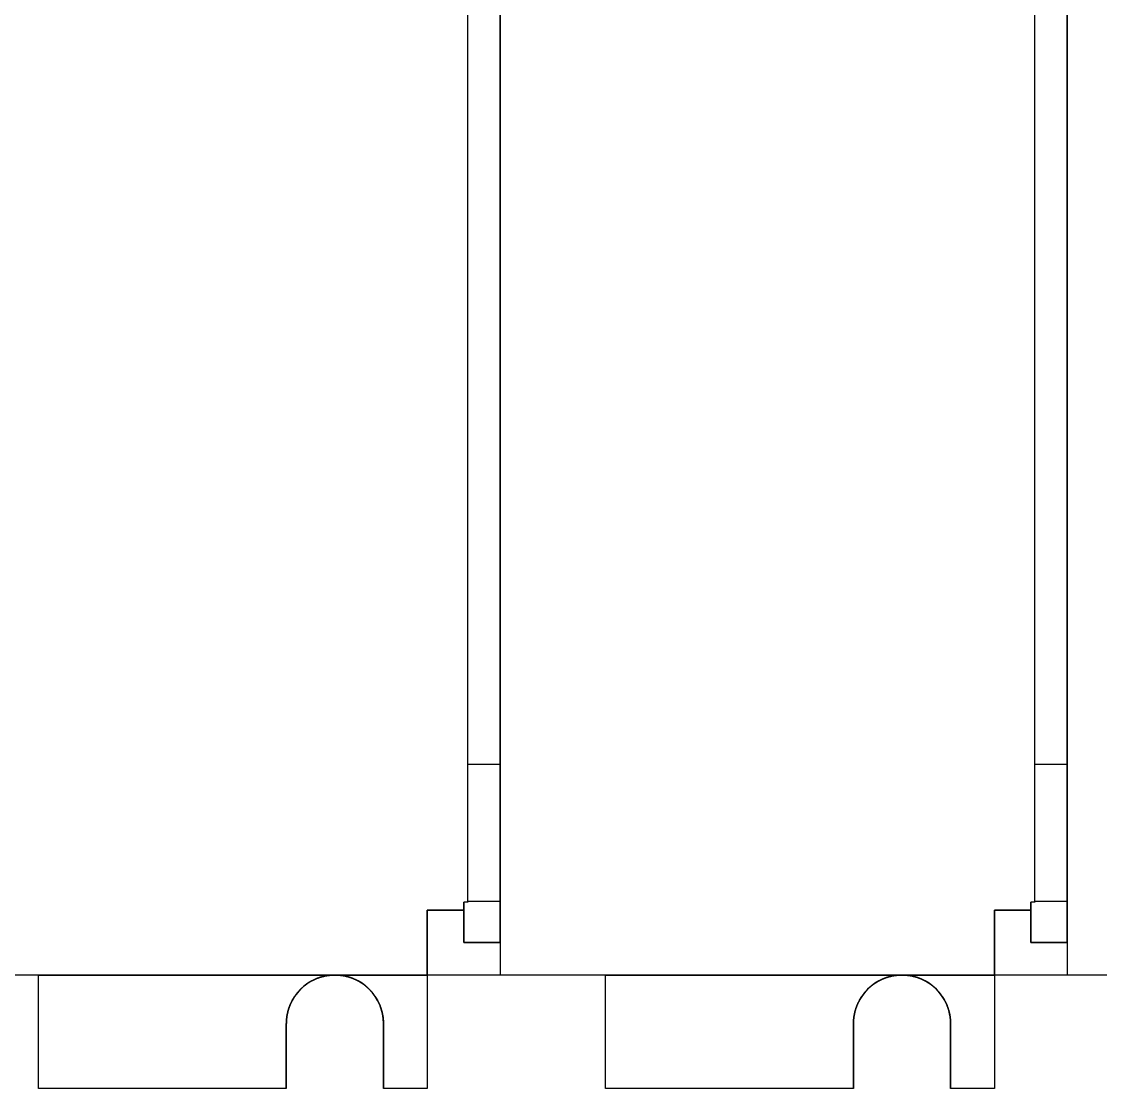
# Paper-space layout 'Sample Network Drawing - A1 Sheet' of a CAD drawing. Extents: x 49 to 806, y 22 to 564.
# Drawn here: x 592.03 to 598.68, y 123.68 to 130.26 of the extents above; entities that cross this region are included whole.
import ezdxf

# ---------------------------------------------------------------- set-up
doc = ezdxf.new("R2010")
doc.units = 0
doc.layers.add('N-EQPM-EXST', color=252, linetype='Continuous', lineweight=25)

psp = doc.layouts.new('Sample Network Drawing - A1 Sheet')

# ---------------------------------------------------------------- linework, layer by layer
at = {"layer": 'N-EQPM-EXST'}
for p, q in [((594.9797, 136.1752), (594.9797, 124.3752)), ((598.4797, 136.1752), (598.4797, 124.3752)), ((594.7797, 125.6752), (594.7797, 134.2752)), ((594.7797, 124.8251), (594.7797, 134.2752)), ((594.7797, 124.8251), (594.7797, 134.2752)), ((594.7797, 125.6752), (594.7797, 134.2752)), ((594.9797, 125.6752), (594.9797, 134.2752)), ((594.9797, 125.6752), (594.9797, 134.2752)), ((598.2797, 125.6752), (598.2797, 134.2752)), ((598.2797, 124.8251), (598.2797, 134.2752)), ((598.2797, 124.8251), (598.2797, 134.2752)), ((598.2797, 125.6752), (598.2797, 134.2752)), ((598.4797, 125.6752), (598.4797, 134.2752)), ((598.4797, 125.6752), (598.4797, 134.2752)), ((594.9797, 131.8752), (594.9797, 128.3752)), ((598.4797, 131.8752), (598.4797, 128.3752)), ((594.9797, 128.3752), (594.9797, 128.3752)), ((594.9797, 124.5751), (594.9797, 128.3752)), ((598.4797, 128.3752), (598.4797, 128.3752)), ((598.4797, 124.5751), (598.4797, 128.3752)), ((594.9797, 125.6752), (594.7797, 125.6752)), ((594.9797, 125.6752), (594.7797, 125.6752)), ((594.9797, 125.6752), (594.7797, 125.6752)), ((594.7797, 125.6752), (594.7797, 125.6752)), ((594.7797, 124.8301), (594.7797, 125.6752)), ((594.9797, 125.6752), (594.7797, 125.6752)), ((594.7797, 125.6752), (594.7797, 125.6752)), ((594.7797, 124.8301), (594.7797, 125.6752)), ((594.9797, 125.6752), (594.9797, 125.6752)), ((594.9797, 124.8301), (594.9797, 125.6752)), ((594.9797, 125.6752), (594.9797, 125.6752)), ((594.9797, 124.8301), (594.9797, 125.6752)), ((598.4797, 125.6752), (598.2797, 125.6752)), ((598.4797, 125.6752), (598.2797, 125.6752)), ((598.4797, 125.6752), (598.2797, 125.6752)), ((598.2797, 125.6752), (598.2797, 125.6752)), ((598.2797, 124.8301), (598.2797, 125.6752)), ((598.4797, 125.6752), (598.2797, 125.6752)), ((598.2797, 125.6752), (598.2797, 125.6752)), ((598.2797, 124.8301), (598.2797, 125.6752)), ((598.4797, 125.6752), (598.4797, 125.6752)), ((598.4797, 124.8301), (598.4797, 125.6752)), ((598.4797, 125.6752), (598.4797, 125.6752)), ((598.4797, 124.8301), (598.4797, 125.6752)), ((594.5297, 124.7752), (594.7547, 124.7752)), ((594.5297, 124.7752), (594.5297, 124.7752)), ((594.5297, 124.7752), (594.7547, 124.7752)), ((594.5297, 124.3752), (594.5297, 124.7752)), ((594.5297, 124.7752), (594.5297, 124.7752)), ((594.5297, 124.3752), (594.5297, 124.7752)), ((594.7547, 124.7751), (594.5297, 124.7751)), ((594.5297, 124.7751), (594.5297, 124.3752)), ((594.5297, 124.7751), (594.5297, 124.7751)), ((594.5297, 124.7751), (594.5297, 124.3752)), ((594.5297, 124.7751), (594.5297, 123.6752)), ((594.7547, 124.7751), (594.5297, 124.7751)), ((594.5297, 124.7751), (594.5297, 124.7751)), ((594.7547, 124.7751), (594.5297, 124.7751)), ((594.7797, 124.8251), (594.7547, 124.8251)), ((594.7547, 124.8251), (594.7547, 124.7751)), ((594.7797, 124.8251), (594.7547, 124.8251)), ((594.7547, 124.7751), (594.7547, 124.8251)), ((594.7547, 124.7751), (594.7547, 124.8251)), ((594.7547, 124.8251), (594.7547, 124.8251)), ((594.7547, 124.8251), (594.7547, 124.7751)), ((594.7797, 124.8251), (594.7547, 124.8251)), ((594.7547, 124.8251), (594.7547, 124.8251)), ((594.7797, 124.8251), (594.7547, 124.8251)), ((594.7547, 124.7752), (594.7547, 124.5752)), ((594.7547, 124.7752), (594.7547, 124.7752)), ((594.7547, 124.7752), (594.7547, 124.5752)), ((594.7547, 124.7752), (594.7547, 124.7752)), ((594.7547, 124.7751), (594.7547, 124.7751)), ((594.7547, 124.7751), (594.7547, 124.5751)), ((594.7547, 124.5751), (594.7547, 124.7751)), ((594.7547, 124.5751), (594.7547, 124.7751)), ((594.7547, 124.7751), (594.7547, 124.7751)), ((594.7547, 124.7751), (594.7547, 124.7751)), ((594.7547, 124.7751), (594.7547, 124.7751)), ((594.7797, 124.8301), (594.9797, 124.8301)), ((594.7797, 124.8301), (594.7797, 124.8251)), ((594.7797, 124.8301), (594.7797, 124.8301)), ((594.7797, 124.8301), (594.7797, 124.8301)), ((594.7797, 124.8301), (594.9797, 124.8301)), ((594.7797, 124.8301), (594.9797, 124.8301)), ((594.7797, 124.8301), (594.7797, 124.8251)), ((594.7797, 124.8301), (594.9797, 124.8301)), ((594.7797, 124.8251), (594.7797, 124.8251)), ((594.7797, 124.8251), (594.7797, 124.8251)), ((594.9797, 124.8301), (594.9797, 124.8301)), ((594.9797, 124.8301), (594.9797, 124.5751)), ((594.9797, 124.8301), (594.9797, 124.8301)), ((594.9797, 124.8301), (594.9797, 124.5751)), ((598.0297, 124.7752), (598.2547, 124.7752)), ((598.0297, 124.7752), (598.0297, 124.7752)), ((598.0297, 124.7752), (598.2547, 124.7752)), ((598.0297, 124.3752), (598.0297, 124.7752)), ((598.0297, 124.7752), (598.0297, 124.7752)), ((598.0297, 124.3752), (598.0297, 124.7752)), ((598.2547, 124.7751), (598.0297, 124.7751)), ((598.0297, 124.7751), (598.0297, 124.3752)), ((598.0297, 124.7751), (598.0297, 124.7751)), ((598.0297, 124.7751), (598.0297, 124.3752)), ((598.0297, 124.7751), (598.0297, 123.6752)), ((598.2547, 124.7751), (598.0297, 124.7751)), ((598.0297, 124.7751), (598.0297, 124.7751)), ((598.2547, 124.7751), (598.0297, 124.7751)), ((598.2797, 124.8251), (598.2547, 124.8251)), ((598.2547, 124.8251), (598.2547, 124.7751)), ((598.2797, 124.8251), (598.2547, 124.8251)), ((598.2547, 124.7751), (598.2547, 124.8251)), ((598.2547, 124.7751), (598.2547, 124.8251)), ((598.2547, 124.8251), (598.2547, 124.8251)), ((598.2547, 124.8251), (598.2547, 124.7751)), ((598.2797, 124.8251), (598.2547, 124.8251)), ((598.2547, 124.8251), (598.2547, 124.8251)), ((598.2797, 124.8251), (598.2547, 124.8251)), ((598.2547, 124.7752), (598.2547, 124.5752)), ((598.2547, 124.7752), (598.2547, 124.7752)), ((598.2547, 124.7752), (598.2547, 124.5752)), ((598.2547, 124.7752), (598.2547, 124.7752)), ((598.2547, 124.7751), (598.2547, 124.7751)), ((598.2547, 124.7751), (598.2547, 124.5751)), ((598.2547, 124.5751), (598.2547, 124.7751)), ((598.2547, 124.5751), (598.2547, 124.7751)), ((598.2547, 124.7751), (598.2547, 124.7751)), ((598.2547, 124.7751), (598.2547, 124.7751)), ((598.2547, 124.7751), (598.2547, 124.7751)), ((598.2797, 124.8301), (598.4797, 124.8301)), ((598.2797, 124.8301), (598.2797, 124.8251)), ((598.2797, 124.8301), (598.2797, 124.8301)), ((598.2797, 124.8301), (598.2797, 124.8301)), ((598.2797, 124.8301), (598.4797, 124.8301)), ((598.2797, 124.8301), (598.4797, 124.8301)), ((598.2797, 124.8301), (598.2797, 124.8251)), ((598.2797, 124.8301), (598.4797, 124.8301)), ((598.2797, 124.8251), (598.2797, 124.8251)), ((598.2797, 124.8251), (598.2797, 124.8251)), ((598.4797, 124.8301), (598.4797, 124.8301)), ((598.4797, 124.8301), (598.4797, 124.5751)), ((598.4797, 124.8301), (598.4797, 124.8301)), ((598.4797, 124.8301), (598.4797, 124.5751)), ((594.7547, 124.5752), (594.9797, 124.5752)), ((594.7547, 124.5752), (594.7547, 124.5752)), ((594.7547, 124.5752), (594.9797, 124.5752)), ((594.7547, 124.5752), (594.7547, 124.5752)), ((594.7547, 124.5751), (594.7547, 124.5751)), ((594.9797, 124.5751), (594.7547, 124.5751)), ((594.9797, 124.5751), (594.7547, 124.5751)), ((594.7547, 124.5751), (594.7547, 124.5751)), ((594.7547, 124.5751), (594.9797, 124.5751)), ((594.9797, 124.5752), (594.9797, 124.5752)), ((594.9797, 124.5751), (594.9797, 124.5751)), ((594.9797, 124.5751), (594.9797, 124.5751)), ((598.2547, 124.5752), (598.4797, 124.5752)), ((598.2547, 124.5752), (598.2547, 124.5752)), ((598.2547, 124.5752), (598.4797, 124.5752)), ((598.2547, 124.5752), (598.2547, 124.5752)), ((598.2547, 124.5751), (598.2547, 124.5751)), ((598.4797, 124.5751), (598.2547, 124.5751)), ((598.4797, 124.5751), (598.2547, 124.5751)), ((598.2547, 124.5751), (598.2547, 124.5751)), ((598.2547, 124.5751), (598.4797, 124.5751)), ((598.4797, 124.5752), (598.4797, 124.5752)), ((598.4797, 124.5751), (598.4797, 124.5751)), ((598.4797, 124.5751), (598.4797, 124.5751)), ((592.1297, 124.3752), (591.0297, 124.3752)), ((594.5297, 124.3752), (591.4797, 124.3752)), ((594.5297, 124.3752), (591.4797, 124.3752)), ((592.1297, 124.3752), (592.1297, 124.3752)), ((592.1297, 124.3752), (593.9597, 124.3752)), ((592.1297, 123.6752), (592.1297, 124.3752)), ((592.1297, 124.3752), (592.1297, 124.3752)), ((592.1297, 123.6752), (592.1297, 124.3752)), ((592.1297, 124.3752), (593.9597, 124.3752)), ((592.1297, 123.6752), (592.1297, 124.3752)), ((593.9597, 124.3752), (594.5297, 124.3752)), ((593.9597, 124.3752), (594.5297, 124.3752)), ((594.9797, 124.3752), (594.5297, 124.3752)), ((594.5297, 124.3752), (594.5297, 124.3752)), ((595.6297, 124.3752), (594.5297, 124.3752)), ((594.5297, 124.3752), (594.5297, 124.3752)), ((594.5297, 124.3752), (594.5297, 124.3752)), ((594.5297, 124.3752), (594.5297, 123.6752)), ((594.5297, 124.3752), (594.5297, 124.3752)), ((594.5297, 124.3752), (594.5297, 123.6752)), ((598.0297, 124.3752), (594.9797, 124.3752)), ((594.9797, 124.3752), (594.9797, 124.3752)), ((598.0297, 124.3752), (594.9797, 124.3752)), ((595.6297, 124.3752), (595.6297, 124.3752)), ((595.6297, 124.3752), (597.4597, 124.3752)), ((595.6297, 123.6752), (595.6297, 124.3752)), ((595.6297, 124.3752), (595.6297, 124.3752)), ((595.6297, 123.6752), (595.6297, 124.3752)), ((595.6297, 124.3752), (597.4597, 124.3752)), ((595.6297, 123.6752), (595.6297, 124.3752)), ((597.4597, 124.3752), (598.0297, 124.3752)), ((597.4597, 124.3752), (598.0297, 124.3752)), ((598.4797, 124.3752), (598.0297, 124.3752)), ((598.0297, 124.3752), (598.0297, 124.3752)), ((599.1297, 124.3752), (598.0297, 124.3752)), ((598.0297, 124.3752), (598.0297, 124.3752)), ((598.0297, 124.3752), (598.0297, 124.3752)), ((598.0297, 124.3752), (598.0297, 123.6752)), ((598.0297, 124.3752), (598.0297, 124.3752)), ((598.0297, 124.3752), (598.0297, 123.6752)), ((601.5297, 124.3752), (598.4797, 124.3752)), ((598.4797, 124.3752), (598.4797, 124.3752)), ((601.5297, 124.3752), (598.4797, 124.3752)), ((593.6597, 123.6752), (593.6597, 124.0752)), ((593.6597, 124.0752), (593.6597, 123.6752)), ((593.6597, 123.6752), (593.6597, 124.0752)), ((593.6597, 124.0752), (593.6597, 124.0752)), ((594.2597, 124.0752), (594.2597, 123.6752)), ((594.2597, 124.0752), (594.2597, 123.6752)), ((594.2597, 123.6752), (594.2597, 124.0752)), ((594.2597, 124.0752), (594.2597, 124.0752)), ((597.1597, 123.6752), (597.1597, 124.0752)), ((597.1597, 124.0752), (597.1597, 123.6752)), ((597.1597, 123.6752), (597.1597, 124.0752)), ((597.1597, 124.0752), (597.1597, 124.0752)), ((597.7597, 124.0752), (597.7597, 123.6752)), ((597.7597, 124.0752), (597.7597, 123.6752)), ((597.7597, 123.6752), (597.7597, 124.0752)), ((597.7597, 124.0752), (597.7597, 124.0752)), ((592.1297, 123.6752), (592.1297, 123.6752)), ((593.6597, 123.6752), (592.1297, 123.6752)), ((593.6597, 123.6752), (592.1297, 123.6752)), ((592.1297, 123.6752), (592.1297, 123.6752)), ((593.6597, 123.6752), (592.1297, 123.6752)), ((593.6597, 123.6752), (593.6597, 123.6752)), ((593.6597, 123.6752), (593.6597, 123.6752)), ((594.2597, 123.6752), (594.2597, 123.6752)), ((594.5297, 123.6752), (594.2597, 123.6752)), ((594.5297, 123.6752), (594.2597, 123.6752)), ((594.5297, 123.6752), (594.2597, 123.6752)), ((594.2597, 123.6752), (594.2597, 123.6752)), ((594.5297, 123.6752), (594.5297, 123.6752)), ((594.5297, 123.6752), (594.5297, 123.6752)), ((595.6297, 123.6752), (595.6297, 123.6752)), ((597.1597, 123.6752), (595.6297, 123.6752)), ((597.1597, 123.6752), (595.6297, 123.6752)), ((595.6297, 123.6752), (595.6297, 123.6752)), ((597.1597, 123.6752), (595.6297, 123.6752)), ((597.1597, 123.6752), (597.1597, 123.6752)), ((597.1597, 123.6752), (597.1597, 123.6752)), ((597.7597, 123.6752), (597.7597, 123.6752)), ((598.0297, 123.6752), (597.7597, 123.6752)), ((598.0297, 123.6752), (597.7597, 123.6752)), ((598.0297, 123.6752), (597.7597, 123.6752)), ((597.7597, 123.6752), (597.7597, 123.6752)), ((598.0297, 123.6752), (598.0297, 123.6752)), ((598.0297, 123.6752), (598.0297, 123.6752))]:
    psp.add_line(p, q, dxfattribs=at)
at = {"layer": 'N-EQPM-EXST', "flags": 128}
for points in [[(594.2594, 124.0752), (594.2594, 124.0776), (594.2594, 124.08), (594.2593, 124.0824), (594.2592, 124.0849), (594.2592, 124.0873), (594.259, 124.0897), (594.2589, 124.0921), (594.2588, 124.0945), (594.2586, 124.0969), (594.2584, 124.0993), (594.2582, 124.1017), (594.258, 124.1041), (594.2578, 124.1065), (594.2575, 124.1089), (594.2572, 124.1114), (594.2569, 124.1137), (594.2566, 124.1161), (594.2563, 124.1185), (594.2559, 124.1209), (594.2555, 124.1233), (594.2551, 124.1257), (594.2547, 124.1281), (594.2543, 124.1304), (594.2538, 124.1328), (594.2533, 124.1352), (594.2528, 124.1376), (594.2523, 124.1399), (594.2518, 124.1423), (594.2513, 124.1446), (594.2507, 124.147), (594.2501, 124.1493), (594.2495, 124.1517), (594.2489, 124.154), (594.2482, 124.1563), (594.2476, 124.1586), (594.2469, 124.161), (594.2462, 124.1633), (594.2455, 124.1656), (594.2447, 124.1679), (594.244, 124.1702), (594.2432, 124.1725), (594.2424, 124.1748), (594.2416, 124.177), (594.2408, 124.1793), (594.2399, 124.1816), (594.2391, 124.1838), (594.2382, 124.1861), (594.2373, 124.1883), (594.2364, 124.1906), (594.2354, 124.1928), (594.2345, 124.195), (594.2335, 124.1972), (594.2325, 124.1994), (594.2315, 124.2016), (594.2305, 124.2038), (594.2294, 124.206), (594.2284, 124.2081), (594.2273, 124.2103), (594.2262, 124.2125), (594.2251, 124.2146), (594.2239, 124.2167), (594.2228, 124.2189), (594.2216, 124.221), (594.2205, 124.2231), (594.2193, 124.2252), (594.218, 124.2273), (594.2168, 124.2293), (594.2156, 124.2314), (594.2143, 124.2335), (594.213, 124.2355), (594.2117, 124.2376), (594.2104, 124.2396), (594.2091, 124.2416), (594.2077, 124.2436), (594.2064, 124.2456), (594.205, 124.2476), (594.2036, 124.2495), (594.2022, 124.2515), (594.2008, 124.2535), (594.1993, 124.2554), (594.1978, 124.2573), (594.1964, 124.2592), (594.1949, 124.2611), (594.1934, 124.263), (594.1919, 124.2649), (594.1903, 124.2668), (594.1888, 124.2686), (594.1872, 124.2705), (594.1856, 124.2723), (594.184, 124.2741), (594.1824, 124.2759), (594.1808, 124.2777), (594.1792, 124.2795), (594.1775, 124.2812), (594.1759, 124.283), (594.1742, 124.2847), (594.1725, 124.2865), (594.1708, 124.2882), (594.1691, 124.2898), (594.1673, 124.2915), (594.1656, 124.2932), (594.1638, 124.2949), (594.162, 124.2965), (594.1602, 124.2981), (594.1584, 124.2997), (594.1566, 124.3013), (594.1548, 124.3029), (594.153, 124.3045), (594.1511, 124.306), (594.1493, 124.3076), (594.1474, 124.3091), (594.1455, 124.3106), (594.1436, 124.3121), (594.1417, 124.3135), (594.1398, 124.315), (594.1378, 124.3165), (594.1359, 124.3179), (594.1339, 124.3193), (594.1319, 124.3207), (594.13, 124.3221), (594.128, 124.3234), (594.126, 124.3248), (594.124, 124.3261), (594.1219, 124.3274), (594.1199, 124.3287), (594.1179, 124.33), (594.1158, 124.3313), (594.1137, 124.3325), (594.1117, 124.3338), (594.1096, 124.335), (594.1075, 124.3362), (594.1054, 124.3374), (594.1033, 124.3385), (594.1011, 124.3397), (594.099, 124.3408), (594.0969, 124.3419), (594.0947, 124.343), (594.0926, 124.3441), (594.0904, 124.3452), (594.0882, 124.3462), (594.086, 124.3472), (594.0838, 124.3482), (594.0816, 124.3492), (594.0794, 124.3502), (594.0772, 124.3512), (594.075, 124.3521), (594.0727, 124.353), (594.0705, 124.3539), (594.0683, 124.3548), (594.066, 124.3557), (594.0637, 124.3565), (594.0615, 124.3573), (594.0592, 124.3582), (594.0569, 124.359), (594.0546, 124.3597), (594.0523, 124.3605), (594.05, 124.3612), (594.0477, 124.3619), (594.0454, 124.3626), (594.0431, 124.3633), (594.0408, 124.364), (594.0385, 124.3646), (594.0361, 124.3652), (594.0338, 124.3659), (594.0315, 124.3664), (594.0291, 124.367), (594.0268, 124.3676), (594.0244, 124.3681), (594.022, 124.3686), (594.0197, 124.3691), (594.0173, 124.3696), (594.0149, 124.37), (594.0126, 124.3705), (594.0102, 124.3709), (594.0078, 124.3713), (594.0054, 124.3717), (594.003, 124.372), (594.0007, 124.3724), (593.9983, 124.3727), (593.9958, 124.373), (593.9935, 124.3732), (593.9911, 124.3735), (593.9886, 124.3738), (593.9863, 124.374), (593.9838, 124.3742), (593.9814, 124.3744), (593.979, 124.3746), (593.9766, 124.3747), (593.9742, 124.3748), (593.9718, 124.3749), (593.9694, 124.375), (593.967, 124.3751), (593.9646, 124.3751), (593.9622, 124.3752), (593.9597, 124.3752), (593.9573, 124.3752), (593.9549, 124.3751), (593.9525, 124.3751), (593.9501, 124.375), (593.9477, 124.3749), (593.9453, 124.3748), (593.9428, 124.3747), (593.9404, 124.3746), (593.938, 124.3744), (593.9356, 124.3742), (593.9332, 124.374), (593.9308, 124.3738), (593.9284, 124.3735), (593.926, 124.3732), (593.9236, 124.373), (593.9212, 124.3727), (593.9188, 124.3724), (593.9164, 124.372), (593.9141, 124.3717), (593.9117, 124.3713), (593.9093, 124.3709), (593.9069, 124.3705), (593.9045, 124.37), (593.9022, 124.3696), (593.8998, 124.3691), (593.8974, 124.3686), (593.8951, 124.3681), (593.8927, 124.3676), (593.8904, 124.367), (593.888, 124.3664), (593.8857, 124.3659), (593.8833, 124.3652), (593.881, 124.3646), (593.8787, 124.364), (593.8764, 124.3633), (593.8741, 124.3626), (593.8717, 124.3619), (593.8694, 124.3612), (593.8671, 124.3605), (593.8648, 124.3597), (593.8625, 124.359), (593.8603, 124.3582), (593.858, 124.3573), (593.8557, 124.3565), (593.8535, 124.3557), (593.8512, 124.3548), (593.849, 124.3539), (593.8467, 124.353), (593.8445, 124.3521), (593.8423, 124.3512), (593.8401, 124.3502), (593.8378, 124.3492), (593.8356, 124.3482), (593.8334, 124.3472), (593.8313, 124.3462), (593.8291, 124.3452), (593.8269, 124.3441), (593.8248, 124.343), (593.8226, 124.3419), (593.8205, 124.3408), (593.8183, 124.3397), (593.8162, 124.3385), (593.8141, 124.3374), (593.812, 124.3362), (593.8099, 124.335), (593.8078, 124.3338), (593.8057, 124.3325), (593.8037, 124.3313), (593.8016, 124.33), (593.7996, 124.3287), (593.7975, 124.3274), (593.7955, 124.3261), (593.7935, 124.3248), (593.7915, 124.3234), (593.7895, 124.3221), (593.7875, 124.3207), (593.7855, 124.3193), (593.7836, 124.3179), (593.7817, 124.3165), (593.7797, 124.315), (593.7778, 124.3135), (593.7759, 124.3121), (593.774, 124.3106), (593.7721, 124.3091), (593.7702, 124.3076), (593.7683, 124.306), (593.7665, 124.3045), (593.7647, 124.3029), (593.7628, 124.3013), (593.761, 124.2997), (593.7592, 124.2981), (593.7574, 124.2965), (593.7557, 124.2949), (593.7539, 124.2932), (593.7521, 124.2915), (593.7504, 124.2898), (593.7487, 124.2882), (593.747, 124.2865), (593.7453, 124.2847), (593.7436, 124.283), (593.742, 124.2812), (593.7403, 124.2795), (593.7386, 124.2777), (593.737, 124.2759), (593.7354, 124.2741), (593.7338, 124.2723), (593.7323, 124.2705), (593.7307, 124.2686), (593.7291, 124.2668), (593.7276, 124.2649), (593.7261, 124.263), (593.7246, 124.2611), (593.7231, 124.2592), (593.7216, 124.2573), (593.7202, 124.2554), (593.7187, 124.2535), (593.7173, 124.2515), (593.7159, 124.2495), (593.7145, 124.2476), (593.7131, 124.2456), (593.7117, 124.2436), (593.7104, 124.2416), (593.7091, 124.2396), (593.7078, 124.2376), (593.7065, 124.2355), (593.7052, 124.2335), (593.7039, 124.2314), (593.7026, 124.2293), (593.7014, 124.2273), (593.7002, 124.2252), (593.699, 124.2231), (593.6978, 124.221), (593.6967, 124.2189), (593.6955, 124.2167), (593.6944, 124.2146), (593.6933, 124.2125), (593.6922, 124.2103), (593.6911, 124.2081), (593.69, 124.206), (593.689, 124.2038), (593.688, 124.2016), (593.687, 124.1994), (593.686, 124.1972), (593.685, 124.195), (593.684, 124.1928), (593.6831, 124.1906), (593.6822, 124.1883), (593.6813, 124.1861), (593.6804, 124.1838), (593.6795, 124.1816), (593.6787, 124.1793), (593.6778, 124.177), (593.677, 124.1748), (593.6763, 124.1725), (593.6755, 124.1702), (593.6747, 124.1679), (593.674, 124.1656), (593.6733, 124.1633), (593.6726, 124.161), (593.6719, 124.1586), (593.6712, 124.1563), (593.6706, 124.154), (593.67, 124.1517), (593.6693, 124.1493), (593.6688, 124.147), (593.6682, 124.1446), (593.6676, 124.1423), (593.6671, 124.1399), (593.6666, 124.1376), (593.6661, 124.1352), (593.6656, 124.1328), (593.6652, 124.1304), (593.6648, 124.1281), (593.6643, 124.1257), (593.6639, 124.1233), (593.6636, 124.1209), (593.6632, 124.1185), (593.6629, 124.1161), (593.6625, 124.1137), (593.6623, 124.1114), (593.662, 124.1089), (593.6617, 124.1065), (593.6614, 124.1041), (593.6612, 124.1017), (593.661, 124.0993), (593.6608, 124.0969), (593.6607, 124.0945), (593.6605, 124.0921), (593.6604, 124.0897), (593.6603, 124.0873), (593.6602, 124.0849), (593.6601, 124.0824), (593.6601, 124.08), (593.6601, 124.0776), (593.6601, 124.0752), (593.6601, 124.0776), (593.6601, 124.08), (593.6601, 124.0824), (593.6602, 124.0849), (593.6603, 124.0873), (593.6604, 124.0897), (593.6605, 124.0921), (593.6607, 124.0945), (593.6608, 124.0969), (593.661, 124.0993), (593.6612, 124.1017), (593.6614, 124.1041), (593.6617, 124.1065), (593.662, 124.1089), (593.6623, 124.1114), (593.6625, 124.1137), (593.6629, 124.1161), (593.6632, 124.1185), (593.6636, 124.1209), (593.6639, 124.1233), (593.6643, 124.1257), (593.6648, 124.1281), (593.6652, 124.1304), (593.6656, 124.1328), (593.6661, 124.1352), (593.6666, 124.1376), (593.6671, 124.1399), (593.6676, 124.1423), (593.6682, 124.1446), (593.6688, 124.147), (593.6693, 124.1493), (593.67, 124.1517), (593.6706, 124.154), (593.6712, 124.1563), (593.6719, 124.1586), (593.6726, 124.161), (593.6733, 124.1633), (593.674, 124.1656), (593.6747, 124.1679), (593.6755, 124.1702), (593.6763, 124.1725), (593.677, 124.1748), (593.6778, 124.177), (593.6787, 124.1793), (593.6795, 124.1816), (593.6804, 124.1838), (593.6813, 124.1861), (593.6822, 124.1883), (593.6831, 124.1906), (593.684, 124.1928), (593.685, 124.195), (593.686, 124.1972), (593.687, 124.1994), (593.688, 124.2016), (593.689, 124.2038), (593.69, 124.206), (593.6911, 124.2081), (593.6922, 124.2103), (593.6933, 124.2125), (593.6944, 124.2146), (593.6955, 124.2167), (593.6967, 124.2189), (593.6978, 124.221), (593.699, 124.2231), (593.7002, 124.2252), (593.7014, 124.2273), (593.7026, 124.2293), (593.7039, 124.2314), (593.7052, 124.2335), (593.7065, 124.2355), (593.7078, 124.2376), (593.7091, 124.2396), (593.7104, 124.2416), (593.7117, 124.2436), (593.7131, 124.2456), (593.7145, 124.2476), (593.7159, 124.2495), (593.7173, 124.2515), (593.7187, 124.2535), (593.7202, 124.2554), (593.7216, 124.2573), (593.7231, 124.2592), (593.7246, 124.2611), (593.7261, 124.263), (593.7276, 124.2649), (593.7291, 124.2668), (593.7307, 124.2686), (593.7323, 124.2705), (593.7338, 124.2723), (593.7354, 124.2741), (593.737, 124.2759), (593.7386, 124.2777), (593.7403, 124.2795), (593.742, 124.2812), (593.7436, 124.283), (593.7453, 124.2847), (593.747, 124.2865), (593.7487, 124.2882), (593.7504, 124.2898), (593.7521, 124.2915), (593.7539, 124.2932), (593.7557, 124.2949), (593.7574, 124.2965), (593.7592, 124.2981), (593.761, 124.2997), (593.7628, 124.3013), (593.7647, 124.3029), (593.7665, 124.3045), (593.7683, 124.306), (593.7702, 124.3076), (593.7721, 124.3091), (593.774, 124.3106), (593.7759, 124.3121), (593.7778, 124.3135), (593.7797, 124.315), (593.7817, 124.3165), (593.7836, 124.3179), (593.7855, 124.3193), (593.7875, 124.3207), (593.7895, 124.3221), (593.7915, 124.3234), (593.7935, 124.3248), (593.7955, 124.3261), (593.7975, 124.3274), (593.7996, 124.3287), (593.8016, 124.33), (593.8037, 124.3313), (593.8057, 124.3325), (593.8078, 124.3338), (593.8099, 124.335), (593.812, 124.3362), (593.8141, 124.3374), (593.8162, 124.3385), (593.8183, 124.3397), (593.8205, 124.3408), (593.8226, 124.3419), (593.8248, 124.343), (593.8269, 124.3441), (593.8291, 124.3452), (593.8313, 124.3462), (593.8334, 124.3472), (593.8356, 124.3482), (593.8378, 124.3492), (593.8401, 124.3502), (593.8423, 124.3512), (593.8445, 124.3521), (593.8467, 124.353), (593.849, 124.3539), (593.8512, 124.3548), (593.8535, 124.3557), (593.8557, 124.3565), (593.858, 124.3573), (593.8603, 124.3582), (593.8625, 124.359), (593.8648, 124.3597), (593.8671, 124.3605), (593.8694, 124.3612), (593.8717, 124.3619), (593.8741, 124.3626), (593.8764, 124.3633), (593.8787, 124.364), (593.881, 124.3646), (593.8833, 124.3652), (593.8857, 124.3659), (593.888, 124.3664), (593.8904, 124.367), (593.8927, 124.3676), (593.8951, 124.3681), (593.8974, 124.3686), (593.8998, 124.3691), (593.9022, 124.3696), (593.9045, 124.37), (593.9069, 124.3705), (593.9093, 124.3709), (593.9117, 124.3713), (593.9141, 124.3717), (593.9164, 124.372), (593.9188, 124.3724), (593.9212, 124.3727), (593.9236, 124.373), (593.926, 124.3732), (593.9284, 124.3735), (593.9308, 124.3738), (593.9332, 124.374), (593.9356, 124.3742), (593.938, 124.3744), (593.9404, 124.3746), (593.9428, 124.3747), (593.9453, 124.3748), (593.9477, 124.3749), (593.9501, 124.375), (593.9525, 124.3751), (593.9549, 124.3751), (593.9573, 124.3752), (593.9597, 124.3752), (593.9622, 124.3752), (593.9646, 124.3751), (593.967, 124.3751), (593.9694, 124.375), (593.9718, 124.3749), (593.9742, 124.3748), (593.9766, 124.3747), (593.979, 124.3746), (593.9814, 124.3744), (593.9838, 124.3742), (593.9863, 124.374), (593.9886, 124.3738), (593.9911, 124.3735), (593.9935, 124.3732), (593.9958, 124.373), (593.9983, 124.3727), (594.0007, 124.3724), (594.003, 124.372), (594.0054, 124.3717), (594.0078, 124.3713), (594.0102, 124.3709), (594.0126, 124.3705), (594.0149, 124.37), (594.0173, 124.3696), (594.0197, 124.3691), (594.022, 124.3686), (594.0244, 124.3681), (594.0268, 124.3676), (594.0291, 124.367), (594.0315, 124.3664), (594.0338, 124.3659), (594.0361, 124.3652), (594.0385, 124.3646), (594.0408, 124.364), (594.0431, 124.3633), (594.0454, 124.3626), (594.0477, 124.3619), (594.05, 124.3612), (594.0523, 124.3605), (594.0546, 124.3597), (594.0569, 124.359), (594.0592, 124.3582), (594.0615, 124.3573), (594.0637, 124.3565), (594.066, 124.3557), (594.0683, 124.3548), (594.0705, 124.3539), (594.0727, 124.353), (594.075, 124.3521), (594.0772, 124.3512), (594.0794, 124.3502), (594.0816, 124.3492), (594.0838, 124.3482), (594.086, 124.3472), (594.0882, 124.3462), (594.0904, 124.3452), (594.0926, 124.3441), (594.0947, 124.343), (594.0969, 124.3419), (594.099, 124.3408), (594.1011, 124.3397), (594.1033, 124.3385), (594.1054, 124.3374), (594.1075, 124.3362), (594.1096, 124.335), (594.1117, 124.3338), (594.1137, 124.3325), (594.1158, 124.3313), (594.1179, 124.33), (594.1199, 124.3287), (594.1219, 124.3274), (594.124, 124.3261), (594.126, 124.3248), (594.128, 124.3234), (594.13, 124.3221), (594.1319, 124.3207), (594.1339, 124.3193), (594.1359, 124.3179), (594.1378, 124.3165), (594.1398, 124.315), (594.1417, 124.3135), (594.1436, 124.3121), (594.1455, 124.3106), (594.1474, 124.3091), (594.1493, 124.3076), (594.1511, 124.306), (594.153, 124.3045), (594.1548, 124.3029), (594.1566, 124.3013), (594.1584, 124.2997), (594.1602, 124.2981), (594.162, 124.2965), (594.1638, 124.2949), (594.1656, 124.2932), (594.1673, 124.2915), (594.1691, 124.2898), (594.1708, 124.2882), (594.1725, 124.2865), (594.1742, 124.2847), (594.1759, 124.283), (594.1775, 124.2812), (594.1792, 124.2795), (594.1808, 124.2777), (594.1824, 124.2759), (594.184, 124.2741), (594.1856, 124.2723), (594.1872, 124.2705), (594.1888, 124.2686), (594.1903, 124.2668), (594.1919, 124.2649), (594.1934, 124.263), (594.1949, 124.2611), (594.1964, 124.2592), (594.1978, 124.2573), (594.1993, 124.2554), (594.2008, 124.2535), (594.2022, 124.2515), (594.2036, 124.2495), (594.205, 124.2476), (594.2064, 124.2456), (594.2077, 124.2436), (594.2091, 124.2416), (594.2104, 124.2396), (594.2117, 124.2376), (594.213, 124.2355), (594.2143, 124.2335), (594.2156, 124.2314), (594.2168, 124.2293), (594.218, 124.2273), (594.2193, 124.2252), (594.2205, 124.2231), (594.2216, 124.221), (594.2228, 124.2189), (594.2239, 124.2167), (594.2251, 124.2146), (594.2262, 124.2125), (594.2273, 124.2103), (594.2284, 124.2081), (594.2294, 124.206), (594.2305, 124.2038), (594.2315, 124.2016), (594.2325, 124.1994), (594.2335, 124.1972), (594.2345, 124.195), (594.2354, 124.1928), (594.2364, 124.1906), (594.2373, 124.1883), (594.2382, 124.1861), (594.2391, 124.1838), (594.2399, 124.1816), (594.2408, 124.1793), (594.2416, 124.177), (594.2424, 124.1748), (594.2432, 124.1725), (594.244, 124.1702), (594.2447, 124.1679), (594.2455, 124.1656), (594.2462, 124.1633), (594.2469, 124.161), (594.2476, 124.1586), (594.2482, 124.1563), (594.2489, 124.154), (594.2495, 124.1517), (594.2501, 124.1493), (594.2507, 124.147), (594.2513, 124.1446), (594.2518, 124.1423), (594.2523, 124.1399), (594.2528, 124.1376), (594.2533, 124.1352), (594.2538, 124.1328), (594.2543, 124.1304), (594.2547, 124.1281), (594.2551, 124.1257), (594.2555, 124.1233), (594.2559, 124.1209), (594.2563, 124.1185), (594.2566, 124.1161), (594.2569, 124.1137), (594.2572, 124.1114), (594.2575, 124.1089), (594.2578, 124.1065), (594.258, 124.1041), (594.2582, 124.1017), (594.2584, 124.0993), (594.2586, 124.0969), (594.2588, 124.0945), (594.2589, 124.0921), (594.259, 124.0897), (594.2592, 124.0873), (594.2592, 124.0849), (594.2593, 124.0824), (594.2594, 124.08), (594.2594, 124.0776)], [(597.7594, 124.0752), (597.7594, 124.0776), (597.7594, 124.08), (597.7593, 124.0824), (597.7592, 124.0849), (597.7592, 124.0873), (597.759, 124.0897), (597.7589, 124.0921), (597.7588, 124.0945), (597.7586, 124.0969), (597.7584, 124.0993), (597.7582, 124.1017), (597.758, 124.1041), (597.7578, 124.1065), (597.7575, 124.1089), (597.7572, 124.1114), (597.7569, 124.1137), (597.7566, 124.1161), (597.7563, 124.1185), (597.7559, 124.1209), (597.7555, 124.1233), (597.7551, 124.1257), (597.7547, 124.1281), (597.7543, 124.1304), (597.7538, 124.1328), (597.7533, 124.1352), (597.7528, 124.1376), (597.7523, 124.1399), (597.7518, 124.1423), (597.7513, 124.1446), (597.7507, 124.147), (597.7501, 124.1493), (597.7495, 124.1517), (597.7489, 124.154), (597.7482, 124.1563), (597.7476, 124.1586), (597.7469, 124.161), (597.7462, 124.1633), (597.7455, 124.1656), (597.7447, 124.1679), (597.744, 124.1702), (597.7432, 124.1725), (597.7424, 124.1748), (597.7416, 124.177), (597.7408, 124.1793), (597.7399, 124.1816), (597.7391, 124.1838), (597.7382, 124.1861), (597.7373, 124.1883), (597.7364, 124.1906), (597.7354, 124.1928), (597.7345, 124.195), (597.7335, 124.1972), (597.7325, 124.1994), (597.7315, 124.2016), (597.7305, 124.2038), (597.7294, 124.206), (597.7284, 124.2081), (597.7273, 124.2103), (597.7262, 124.2125), (597.7251, 124.2146), (597.7239, 124.2167), (597.7228, 124.2189), (597.7216, 124.221), (597.7205, 124.2231), (597.7193, 124.2252), (597.718, 124.2273), (597.7168, 124.2293), (597.7156, 124.2314), (597.7143, 124.2335), (597.713, 124.2355), (597.7117, 124.2376), (597.7104, 124.2396), (597.7091, 124.2416), (597.7077, 124.2436), (597.7064, 124.2456), (597.705, 124.2476), (597.7036, 124.2495), (597.7022, 124.2515), (597.7008, 124.2535), (597.6993, 124.2554), (597.6978, 124.2573), (597.6964, 124.2592), (597.6949, 124.2611), (597.6934, 124.263), (597.6919, 124.2649), (597.6903, 124.2668), (597.6888, 124.2686), (597.6872, 124.2705), (597.6856, 124.2723), (597.684, 124.2741), (597.6824, 124.2759), (597.6808, 124.2777), (597.6792, 124.2795), (597.6775, 124.2812), (597.6759, 124.283), (597.6742, 124.2847), (597.6725, 124.2865), (597.6708, 124.2882), (597.6691, 124.2898), (597.6673, 124.2915), (597.6656, 124.2932), (597.6638, 124.2949), (597.662, 124.2965), (597.6602, 124.2981), (597.6584, 124.2997), (597.6566, 124.3013), (597.6548, 124.3029), (597.653, 124.3045), (597.6511, 124.306), (597.6493, 124.3076), (597.6474, 124.3091), (597.6455, 124.3106), (597.6436, 124.3121), (597.6417, 124.3135), (597.6398, 124.315), (597.6378, 124.3165), (597.6359, 124.3179), (597.6339, 124.3193), (597.6319, 124.3207), (597.63, 124.3221), (597.628, 124.3234), (597.626, 124.3248), (597.624, 124.3261), (597.6219, 124.3274), (597.6199, 124.3287), (597.6179, 124.33), (597.6158, 124.3313), (597.6137, 124.3325), (597.6117, 124.3338), (597.6096, 124.335), (597.6075, 124.3362), (597.6054, 124.3374), (597.6033, 124.3385), (597.6011, 124.3397), (597.599, 124.3408), (597.5969, 124.3419), (597.5947, 124.343), (597.5926, 124.3441), (597.5904, 124.3452), (597.5882, 124.3462), (597.586, 124.3472), (597.5838, 124.3482), (597.5816, 124.3492), (597.5794, 124.3502), (597.5772, 124.3512), (597.575, 124.3521), (597.5727, 124.353), (597.5705, 124.3539), (597.5683, 124.3548), (597.566, 124.3557), (597.5637, 124.3565), (597.5615, 124.3573), (597.5592, 124.3582), (597.5569, 124.359), (597.5546, 124.3597), (597.5523, 124.3605), (597.55, 124.3612), (597.5477, 124.3619), (597.5454, 124.3626), (597.5431, 124.3633), (597.5408, 124.364), (597.5385, 124.3646), (597.5361, 124.3652), (597.5338, 124.3659), (597.5315, 124.3664), (597.5291, 124.367), (597.5268, 124.3676), (597.5244, 124.3681), (597.522, 124.3686), (597.5197, 124.3691), (597.5173, 124.3696), (597.5149, 124.37), (597.5126, 124.3705), (597.5102, 124.3709), (597.5078, 124.3713), (597.5054, 124.3717), (597.503, 124.372), (597.5007, 124.3724), (597.4983, 124.3727), (597.4958, 124.373), (597.4935, 124.3732), (597.4911, 124.3735), (597.4886, 124.3738), (597.4863, 124.374), (597.4838, 124.3742), (597.4814, 124.3744), (597.479, 124.3746), (597.4766, 124.3747), (597.4742, 124.3748), (597.4718, 124.3749), (597.4694, 124.375), (597.467, 124.3751), (597.4646, 124.3751), (597.4622, 124.3752), (597.4597, 124.3752), (597.4573, 124.3752), (597.4549, 124.3751), (597.4525, 124.3751), (597.4501, 124.375), (597.4477, 124.3749), (597.4453, 124.3748), (597.4428, 124.3747), (597.4404, 124.3746), (597.438, 124.3744), (597.4356, 124.3742), (597.4332, 124.374), (597.4308, 124.3738), (597.4284, 124.3735), (597.426, 124.3732), (597.4236, 124.373), (597.4212, 124.3727), (597.4188, 124.3724), (597.4164, 124.372), (597.4141, 124.3717), (597.4117, 124.3713), (597.4093, 124.3709), (597.4069, 124.3705), (597.4045, 124.37), (597.4022, 124.3696), (597.3998, 124.3691), (597.3974, 124.3686), (597.3951, 124.3681), (597.3927, 124.3676), (597.3904, 124.367), (597.388, 124.3664), (597.3857, 124.3659), (597.3833, 124.3652), (597.381, 124.3646), (597.3787, 124.364), (597.3764, 124.3633), (597.3741, 124.3626), (597.3717, 124.3619), (597.3694, 124.3612), (597.3671, 124.3605), (597.3648, 124.3597), (597.3625, 124.359), (597.3603, 124.3582), (597.358, 124.3573), (597.3557, 124.3565), (597.3535, 124.3557), (597.3512, 124.3548), (597.349, 124.3539), (597.3467, 124.353), (597.3445, 124.3521), (597.3423, 124.3512), (597.3401, 124.3502), (597.3378, 124.3492), (597.3356, 124.3482), (597.3334, 124.3472), (597.3313, 124.3462), (597.3291, 124.3452), (597.3269, 124.3441), (597.3248, 124.343), (597.3226, 124.3419), (597.3205, 124.3408), (597.3183, 124.3397), (597.3162, 124.3385), (597.3141, 124.3374), (597.312, 124.3362), (597.3099, 124.335), (597.3078, 124.3338), (597.3057, 124.3325), (597.3037, 124.3313), (597.3016, 124.33), (597.2996, 124.3287), (597.2975, 124.3274), (597.2955, 124.3261), (597.2935, 124.3248), (597.2915, 124.3234), (597.2895, 124.3221), (597.2875, 124.3207), (597.2855, 124.3193), (597.2836, 124.3179), (597.2817, 124.3165), (597.2797, 124.315), (597.2778, 124.3135), (597.2759, 124.3121), (597.274, 124.3106), (597.2721, 124.3091), (597.2702, 124.3076), (597.2683, 124.306), (597.2665, 124.3045), (597.2647, 124.3029), (597.2628, 124.3013), (597.261, 124.2997), (597.2592, 124.2981), (597.2574, 124.2965), (597.2557, 124.2949), (597.2539, 124.2932), (597.2521, 124.2915), (597.2504, 124.2898), (597.2487, 124.2882), (597.247, 124.2865), (597.2453, 124.2847), (597.2436, 124.283), (597.242, 124.2812), (597.2403, 124.2795), (597.2386, 124.2777), (597.237, 124.2759), (597.2354, 124.2741), (597.2338, 124.2723), (597.2323, 124.2705), (597.2307, 124.2686), (597.2291, 124.2668), (597.2276, 124.2649), (597.2261, 124.263), (597.2246, 124.2611), (597.2231, 124.2592), (597.2216, 124.2573), (597.2202, 124.2554), (597.2187, 124.2535), (597.2173, 124.2515), (597.2159, 124.2495), (597.2145, 124.2476), (597.2131, 124.2456), (597.2117, 124.2436), (597.2104, 124.2416), (597.2091, 124.2396), (597.2078, 124.2376), (597.2065, 124.2355), (597.2052, 124.2335), (597.2039, 124.2314), (597.2026, 124.2293), (597.2014, 124.2273), (597.2002, 124.2252), (597.199, 124.2231), (597.1978, 124.221), (597.1967, 124.2189), (597.1955, 124.2167), (597.1944, 124.2146), (597.1933, 124.2125), (597.1922, 124.2103), (597.1911, 124.2081), (597.19, 124.206), (597.189, 124.2038), (597.188, 124.2016), (597.187, 124.1994), (597.186, 124.1972), (597.185, 124.195), (597.184, 124.1928), (597.1831, 124.1906), (597.1822, 124.1883), (597.1813, 124.1861), (597.1804, 124.1838), (597.1795, 124.1816), (597.1787, 124.1793), (597.1778, 124.177), (597.177, 124.1748), (597.1763, 124.1725), (597.1755, 124.1702), (597.1747, 124.1679), (597.174, 124.1656), (597.1733, 124.1633), (597.1726, 124.161), (597.1719, 124.1586), (597.1712, 124.1563), (597.1706, 124.154), (597.17, 124.1517), (597.1693, 124.1493), (597.1688, 124.147), (597.1682, 124.1446), (597.1676, 124.1423), (597.1671, 124.1399), (597.1666, 124.1376), (597.1661, 124.1352), (597.1656, 124.1328), (597.1652, 124.1304), (597.1648, 124.1281), (597.1643, 124.1257), (597.1639, 124.1233), (597.1636, 124.1209), (597.1632, 124.1185), (597.1629, 124.1161), (597.1625, 124.1137), (597.1623, 124.1114), (597.162, 124.1089), (597.1617, 124.1065), (597.1614, 124.1041), (597.1612, 124.1017), (597.161, 124.0993), (597.1608, 124.0969), (597.1607, 124.0945), (597.1605, 124.0921), (597.1604, 124.0897), (597.1603, 124.0873), (597.1602, 124.0849), (597.1601, 124.0824), (597.1601, 124.08), (597.1601, 124.0776), (597.1601, 124.0752), (597.1601, 124.0776), (597.1601, 124.08), (597.1601, 124.0824), (597.1602, 124.0849), (597.1603, 124.0873), (597.1604, 124.0897), (597.1605, 124.0921), (597.1607, 124.0945), (597.1608, 124.0969), (597.161, 124.0993), (597.1612, 124.1017), (597.1614, 124.1041), (597.1617, 124.1065), (597.162, 124.1089), (597.1623, 124.1114), (597.1625, 124.1137), (597.1629, 124.1161), (597.1632, 124.1185), (597.1636, 124.1209), (597.1639, 124.1233), (597.1643, 124.1257), (597.1648, 124.1281), (597.1652, 124.1304), (597.1656, 124.1328), (597.1661, 124.1352), (597.1666, 124.1376), (597.1671, 124.1399), (597.1676, 124.1423), (597.1682, 124.1446), (597.1688, 124.147), (597.1693, 124.1493), (597.17, 124.1517), (597.1706, 124.154), (597.1712, 124.1563), (597.1719, 124.1586), (597.1726, 124.161), (597.1733, 124.1633), (597.174, 124.1656), (597.1747, 124.1679), (597.1755, 124.1702), (597.1763, 124.1725), (597.177, 124.1748), (597.1778, 124.177), (597.1787, 124.1793), (597.1795, 124.1816), (597.1804, 124.1838), (597.1813, 124.1861), (597.1822, 124.1883), (597.1831, 124.1906), (597.184, 124.1928), (597.185, 124.195), (597.186, 124.1972), (597.187, 124.1994), (597.188, 124.2016), (597.189, 124.2038), (597.19, 124.206), (597.1911, 124.2081), (597.1922, 124.2103), (597.1933, 124.2125), (597.1944, 124.2146), (597.1955, 124.2167), (597.1967, 124.2189), (597.1978, 124.221), (597.199, 124.2231), (597.2002, 124.2252), (597.2014, 124.2273), (597.2026, 124.2293), (597.2039, 124.2314), (597.2052, 124.2335), (597.2065, 124.2355), (597.2078, 124.2376), (597.2091, 124.2396), (597.2104, 124.2416), (597.2117, 124.2436), (597.2131, 124.2456), (597.2145, 124.2476), (597.2159, 124.2495), (597.2173, 124.2515), (597.2187, 124.2535), (597.2202, 124.2554), (597.2216, 124.2573), (597.2231, 124.2592), (597.2246, 124.2611), (597.2261, 124.263), (597.2276, 124.2649), (597.2291, 124.2668), (597.2307, 124.2686), (597.2323, 124.2705), (597.2338, 124.2723), (597.2354, 124.2741), (597.237, 124.2759), (597.2386, 124.2777), (597.2403, 124.2795), (597.242, 124.2812), (597.2436, 124.283), (597.2453, 124.2847), (597.247, 124.2865), (597.2487, 124.2882), (597.2504, 124.2898), (597.2521, 124.2915), (597.2539, 124.2932), (597.2557, 124.2949), (597.2574, 124.2965), (597.2592, 124.2981), (597.261, 124.2997), (597.2628, 124.3013), (597.2647, 124.3029), (597.2665, 124.3045), (597.2683, 124.306), (597.2702, 124.3076), (597.2721, 124.3091), (597.274, 124.3106), (597.2759, 124.3121), (597.2778, 124.3135), (597.2797, 124.315), (597.2817, 124.3165), (597.2836, 124.3179), (597.2855, 124.3193), (597.2875, 124.3207), (597.2895, 124.3221), (597.2915, 124.3234), (597.2935, 124.3248), (597.2955, 124.3261), (597.2975, 124.3274), (597.2996, 124.3287), (597.3016, 124.33), (597.3037, 124.3313), (597.3057, 124.3325), (597.3078, 124.3338), (597.3099, 124.335), (597.312, 124.3362), (597.3141, 124.3374), (597.3162, 124.3385), (597.3183, 124.3397), (597.3205, 124.3408), (597.3226, 124.3419), (597.3248, 124.343), (597.3269, 124.3441), (597.3291, 124.3452), (597.3313, 124.3462), (597.3334, 124.3472), (597.3356, 124.3482), (597.3378, 124.3492), (597.3401, 124.3502), (597.3423, 124.3512), (597.3445, 124.3521), (597.3467, 124.353), (597.349, 124.3539), (597.3512, 124.3548), (597.3535, 124.3557), (597.3557, 124.3565), (597.358, 124.3573), (597.3603, 124.3582), (597.3625, 124.359), (597.3648, 124.3597), (597.3671, 124.3605), (597.3694, 124.3612), (597.3717, 124.3619), (597.3741, 124.3626), (597.3764, 124.3633), (597.3787, 124.364), (597.381, 124.3646), (597.3833, 124.3652), (597.3857, 124.3659), (597.388, 124.3664), (597.3904, 124.367), (597.3927, 124.3676), (597.3951, 124.3681), (597.3974, 124.3686), (597.3998, 124.3691), (597.4022, 124.3696), (597.4045, 124.37), (597.4069, 124.3705), (597.4093, 124.3709), (597.4117, 124.3713), (597.4141, 124.3717), (597.4164, 124.372), (597.4188, 124.3724), (597.4212, 124.3727), (597.4236, 124.373), (597.426, 124.3732), (597.4284, 124.3735), (597.4308, 124.3738), (597.4332, 124.374), (597.4356, 124.3742), (597.438, 124.3744), (597.4404, 124.3746), (597.4428, 124.3747), (597.4453, 124.3748), (597.4477, 124.3749), (597.4501, 124.375), (597.4525, 124.3751), (597.4549, 124.3751), (597.4573, 124.3752), (597.4597, 124.3752), (597.4622, 124.3752), (597.4646, 124.3751), (597.467, 124.3751), (597.4694, 124.375), (597.4718, 124.3749), (597.4742, 124.3748), (597.4766, 124.3747), (597.479, 124.3746), (597.4814, 124.3744), (597.4838, 124.3742), (597.4863, 124.374), (597.4886, 124.3738), (597.4911, 124.3735), (597.4935, 124.3732), (597.4958, 124.373), (597.4983, 124.3727), (597.5007, 124.3724), (597.503, 124.372), (597.5054, 124.3717), (597.5078, 124.3713), (597.5102, 124.3709), (597.5126, 124.3705), (597.5149, 124.37), (597.5173, 124.3696), (597.5197, 124.3691), (597.522, 124.3686), (597.5244, 124.3681), (597.5268, 124.3676), (597.5291, 124.367), (597.5315, 124.3664), (597.5338, 124.3659), (597.5361, 124.3652), (597.5385, 124.3646), (597.5408, 124.364), (597.5431, 124.3633), (597.5454, 124.3626), (597.5477, 124.3619), (597.55, 124.3612), (597.5523, 124.3605), (597.5546, 124.3597), (597.5569, 124.359), (597.5592, 124.3582), (597.5615, 124.3573), (597.5637, 124.3565), (597.566, 124.3557), (597.5683, 124.3548), (597.5705, 124.3539), (597.5727, 124.353), (597.575, 124.3521), (597.5772, 124.3512), (597.5794, 124.3502), (597.5816, 124.3492), (597.5838, 124.3482), (597.586, 124.3472), (597.5882, 124.3462), (597.5904, 124.3452), (597.5926, 124.3441), (597.5947, 124.343), (597.5969, 124.3419), (597.599, 124.3408), (597.6011, 124.3397), (597.6033, 124.3385), (597.6054, 124.3374), (597.6075, 124.3362), (597.6096, 124.335), (597.6117, 124.3338), (597.6137, 124.3325), (597.6158, 124.3313), (597.6179, 124.33), (597.6199, 124.3287), (597.6219, 124.3274), (597.624, 124.3261), (597.626, 124.3248), (597.628, 124.3234), (597.63, 124.3221), (597.6319, 124.3207), (597.6339, 124.3193), (597.6359, 124.3179), (597.6378, 124.3165), (597.6398, 124.315), (597.6417, 124.3135), (597.6436, 124.3121), (597.6455, 124.3106), (597.6474, 124.3091), (597.6493, 124.3076), (597.6511, 124.306), (597.653, 124.3045), (597.6548, 124.3029), (597.6566, 124.3013), (597.6584, 124.2997), (597.6602, 124.2981), (597.662, 124.2965), (597.6638, 124.2949), (597.6656, 124.2932), (597.6673, 124.2915), (597.6691, 124.2898), (597.6708, 124.2882), (597.6725, 124.2865), (597.6742, 124.2847), (597.6759, 124.283), (597.6775, 124.2812), (597.6792, 124.2795), (597.6808, 124.2777), (597.6824, 124.2759), (597.684, 124.2741), (597.6856, 124.2723), (597.6872, 124.2705), (597.6888, 124.2686), (597.6903, 124.2668), (597.6919, 124.2649), (597.6934, 124.263), (597.6949, 124.2611), (597.6964, 124.2592), (597.6978, 124.2573), (597.6993, 124.2554), (597.7008, 124.2535), (597.7022, 124.2515), (597.7036, 124.2495), (597.705, 124.2476), (597.7064, 124.2456), (597.7077, 124.2436), (597.7091, 124.2416), (597.7104, 124.2396), (597.7117, 124.2376), (597.713, 124.2355), (597.7143, 124.2335), (597.7156, 124.2314), (597.7168, 124.2293), (597.718, 124.2273), (597.7193, 124.2252), (597.7205, 124.2231), (597.7216, 124.221), (597.7228, 124.2189), (597.7239, 124.2167), (597.7251, 124.2146), (597.7262, 124.2125), (597.7273, 124.2103), (597.7284, 124.2081), (597.7294, 124.206), (597.7305, 124.2038), (597.7315, 124.2016), (597.7325, 124.1994), (597.7335, 124.1972), (597.7345, 124.195), (597.7354, 124.1928), (597.7364, 124.1906), (597.7373, 124.1883), (597.7382, 124.1861), (597.7391, 124.1838), (597.7399, 124.1816), (597.7408, 124.1793), (597.7416, 124.177), (597.7424, 124.1748), (597.7432, 124.1725), (597.744, 124.1702), (597.7447, 124.1679), (597.7455, 124.1656), (597.7462, 124.1633), (597.7469, 124.161), (597.7476, 124.1586), (597.7482, 124.1563), (597.7489, 124.154), (597.7495, 124.1517), (597.7501, 124.1493), (597.7507, 124.147), (597.7513, 124.1446), (597.7518, 124.1423), (597.7523, 124.1399), (597.7528, 124.1376), (597.7533, 124.1352), (597.7538, 124.1328), (597.7543, 124.1304), (597.7547, 124.1281), (597.7551, 124.1257), (597.7555, 124.1233), (597.7559, 124.1209), (597.7563, 124.1185), (597.7566, 124.1161), (597.7569, 124.1137), (597.7572, 124.1114), (597.7575, 124.1089), (597.7578, 124.1065), (597.758, 124.1041), (597.7582, 124.1017), (597.7584, 124.0993), (597.7586, 124.0969), (597.7588, 124.0945), (597.7589, 124.0921), (597.759, 124.0897), (597.7592, 124.0873), (597.7592, 124.0849), (597.7593, 124.0824), (597.7594, 124.08), (597.7594, 124.0776)]]:
    psp.add_lwpolyline(points, close=True, dxfattribs=at)
at = {"layer": 'N-EQPM-EXST'}
for centre, start, end in [((593.9597, 124.0752), 90, 180), ((593.9597, 124.0752), 0, 90), ((597.4597, 124.0752), 90, 180), ((597.4597, 124.0752), 0, 90)]:
    psp.add_arc(centre, 0.3, start, end, dxfattribs=at)

doc.saveas('drawing.dxf')
